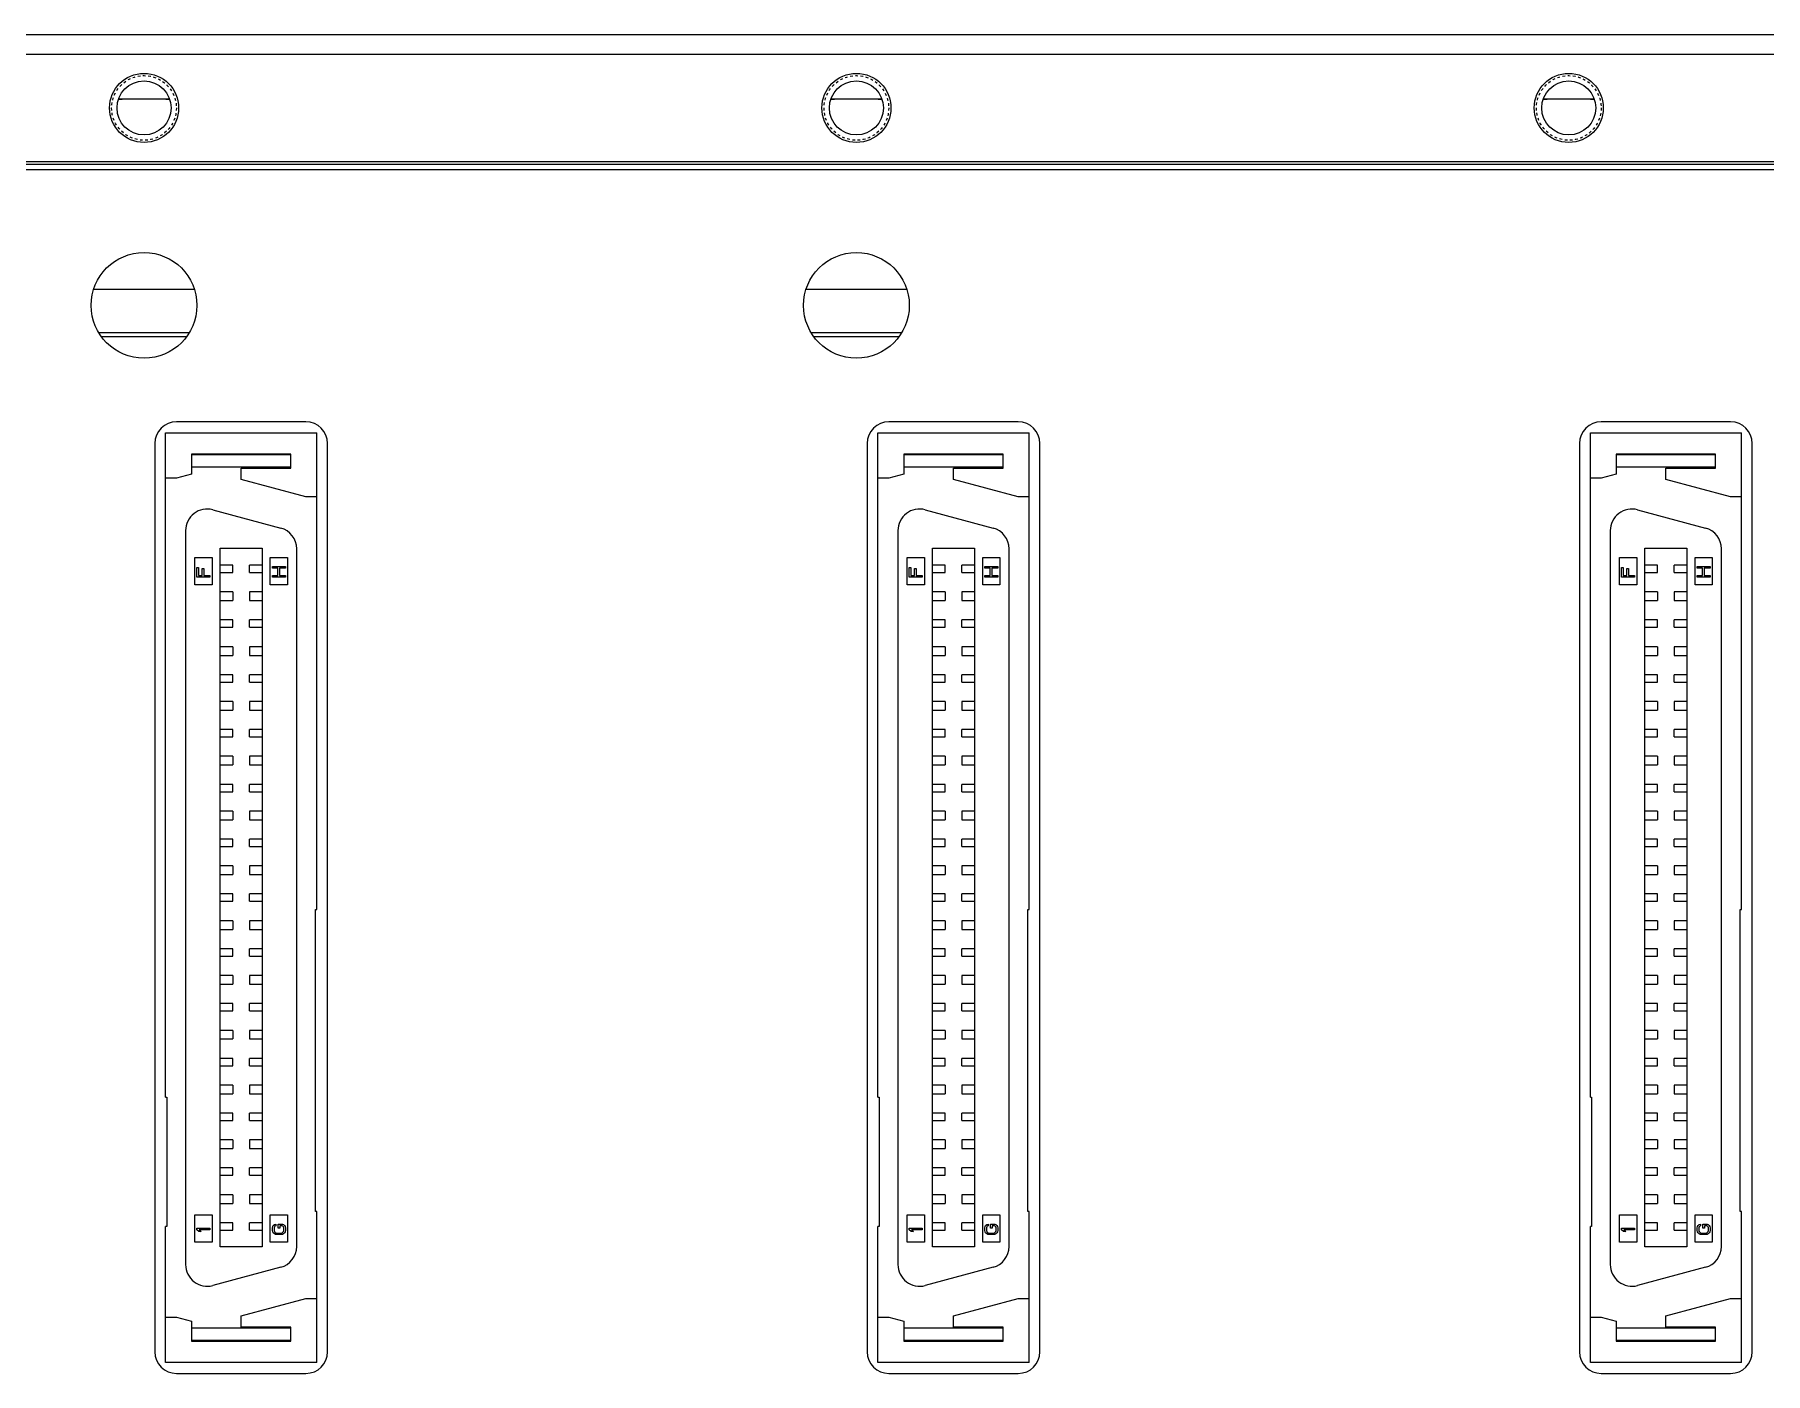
# Model space of a CAD drawing. Header units: inches. Extents: x 1 to 535, y 7 to 137.
# Drawn here: x 113.1 to 193.3, y 74.7 to 136.8 of the extents above; entities that cross this region are included whole.
import ezdxf

# ---------------------------------------------------------------- set-up
doc = ezdxf.new("R2010")
doc.units = ezdxf.units.IN
doc.header["$LTSCALE"] = 1.21
doc.header["$MEASUREMENT"] = 0
doc.linetypes.add('HIDDEN', pattern=[0.2, 0.1, -0.1])
for name, color, linetype in [('BSE72G_4_002DXF_CONTINUOUS_LINE', 7, 'CONTINUOUS'), ('BSE72G_PCB_ADXF_CONTINUOUS_LINE', 7, 'CONTINUOUS'), ('BSEJ72G_4_001_DXF_HIDDEN_LINE', 7, 'CONTINUOUS'), ('BSEJ72G_4_00DXF_CONTINUOUS_LINE', 7, 'CONTINUOUS'), ('TE_1734101_5DXF_CONTINUOUS_LINE', 7, 'CONTINUOUS')]:
    doc.layers.add(name, color=color, linetype=linetype)

msp = doc.modelspace()

# ---------------------------------------------------------------- linework, layer by layer
at = {"layer": 'BSE72G_4_002DXF_CONTINUOUS_LINE', "color": 7, "linetype": 'Continuous'}
for p, q in [((3.203, 130.524), (530.203, 130.524)), ((125.703, 118.824), (119.703, 118.824)), ((158.703, 118.824), (152.703, 118.824)), ((191.703, 118.824), (185.703, 118.824)), ((118.703, 117.824), (118.703, 75.724)), ((126.703, 75.724), (126.703, 117.824)), ((151.703, 117.824), (151.703, 75.724)), ((159.703, 75.724), (159.703, 117.824)), ((184.703, 117.824), (184.703, 75.724)), ((192.703, 75.724), (192.703, 117.824)), ((119.703, 74.724), (125.703, 74.724)), ((152.703, 74.724), (158.703, 74.724)), ((185.703, 74.724), (191.703, 74.724))]:
    msp.add_line(p, q, dxfattribs=at)
for centre in [(118.203, 124.224), (151.203, 124.224)]:
    msp.add_circle(centre, 2.45, dxfattribs=at)
for centre, start, end in [((119.703, 117.824), 90, 180), ((125.703, 117.824), 0, 90), ((152.703, 117.824), 90, 180), ((158.703, 117.824), 0, 90), ((185.703, 117.824), 90, 180), ((191.703, 117.824), 0, 90), ((119.703, 75.724), 180, 270), ((125.703, 75.724), 270, 0), ((152.703, 75.724), 180, 270), ((158.703, 75.724), 270, 0), ((185.703, 75.724), 180, 270), ((191.703, 75.724), 270, 0)]:
    msp.add_arc(centre, 1, start, end, dxfattribs=at)
at = {"layer": 'BSE72G_PCB_ADXF_CONTINUOUS_LINE', "color": 7, "linetype": 'Continuous'}
for p, q in [((116.233, 122.774), (120.173, 122.774)), ((149.233, 122.774), (153.173, 122.774))]:
    msp.add_line(p, q, dxfattribs=at)
at = {"layer": 'BSEJ72G_4_001_DXF_HIDDEN_LINE', "color": 8, "linetype": 'HIDDEN'}
for centre in [(118.203, 133.374), (151.203, 133.374), (184.203, 133.374)]:
    msp.add_circle(centre, 1.5, dxfattribs=at)
at = {"layer": 'BSEJ72G_4_00DXF_CONTINUOUS_LINE', "color": 7, "linetype": 'Continuous'}
for p, q in [((3.203, 136.774), (530.203, 136.774)), ((3.403, 135.874), (530.003, 135.874)), ((119.383, 133.774), (117.022, 133.774)), ((152.383, 133.774), (150.022, 133.774)), ((185.383, 133.774), (183.022, 133.774)), ((3.203, 130.774), (530.203, 130.774)), ((530.003, 130.874), (3.403, 130.874)), ((115.876, 124.974), (120.53, 124.974)), ((148.876, 124.974), (153.53, 124.974)), ((116.099, 122.974), (120.306, 122.974)), ((149.099, 122.974), (153.306, 122.974))]:
    msp.add_line(p, q, dxfattribs=at)
for centre, radius in [((118.203, 133.374), 1.6), ((151.203, 133.374), 1.6), ((184.203, 133.374), 1.6), ((118.203, 133.374), 1.25), ((151.203, 133.374), 1.25), ((184.203, 133.374), 1.25)]:
    msp.add_circle(centre, radius, dxfattribs=at)
for centre, start, end in [((117.196, 132.153), 90.00216, 96.40108), ((119.21, 132.153), 83.59892, 89.99784), ((150.196, 132.153), 90.00216, 96.40108), ((152.21, 132.153), 83.59892, 89.99784), ((183.196, 132.153), 90.00216, 96.40108), ((185.21, 132.153), 83.59892, 89.99784)]:
    msp.add_arc(centre, 1.62, start, end, dxfattribs=at)
at = {"layer": 'TE_1734101_5DXF_CONTINUOUS_LINE', "color": 7, "linetype": 'Continuous'}
for p, q in [((119.203, 87.534), (119.203, 118.324)), ((119.203, 118.324), (126.203, 118.324)), ((126.203, 96.224), (126.203, 118.324)), ((152.203, 87.534), (152.203, 118.324)), ((152.203, 118.324), (159.203, 118.324)), ((159.203, 96.224), (159.203, 118.324)), ((185.203, 87.534), (185.203, 118.324)), ((185.203, 118.324), (192.203, 118.324)), ((192.203, 96.224), (192.203, 118.324)), ((120.403, 117.329), (120.403, 116.404)), ((125.003, 117.329), (120.403, 117.329)), ((125.003, 117.29), (120.403, 117.29)), ((125.003, 116.679), (125.003, 117.329)), ((153.403, 117.329), (153.403, 116.404)), ((158.003, 117.329), (153.403, 117.329)), ((158.003, 117.29), (153.403, 117.29)), ((158.003, 116.679), (158.003, 117.329)), ((186.403, 117.329), (186.403, 116.404)), ((191.003, 117.329), (186.403, 117.329)), ((191.003, 117.29), (186.403, 117.29)), ((191.003, 116.679), (191.003, 117.329)), ((120.403, 116.404), (119.703, 116.216)), ((125.003, 116.718), (120.403, 116.718)), ((122.703, 116.157), (122.703, 116.679)), ((122.703, 116.679), (125.003, 116.679)), ((153.403, 116.404), (152.703, 116.216)), ((158.003, 116.718), (153.403, 116.718)), ((155.703, 116.157), (155.703, 116.679)), ((155.703, 116.679), (158.003, 116.679)), ((186.403, 116.404), (185.703, 116.216)), ((191.003, 116.718), (186.403, 116.718)), ((188.703, 116.157), (188.703, 116.679)), ((188.703, 116.679), (191.003, 116.679)), ((119.703, 116.216), (119.203, 116.216)), ((125.703, 115.353), (122.703, 116.157)), ((152.703, 116.216), (152.203, 116.216)), ((158.703, 115.353), (155.703, 116.157)), ((185.703, 116.216), (185.203, 116.216)), ((191.703, 115.353), (188.703, 116.157)), ((121.387, 114.75), (124.537, 113.906)), ((126.203, 115.353), (125.703, 115.353)), ((154.387, 114.75), (157.537, 113.906)), ((159.203, 115.353), (158.703, 115.353)), ((187.387, 114.75), (190.537, 113.906)), ((192.203, 115.353), (191.703, 115.353)), ((120.128, 113.784), (120.128, 79.764)), ((153.128, 113.784), (153.128, 79.764)), ((186.128, 113.784), (186.128, 79.764)), ((120.553, 111.274), (120.553, 112.544)), ((120.553, 112.544), (121.353, 112.544)), ((121.353, 112.544), (121.353, 111.274)), ((121.728, 80.584), (121.728, 112.964)), ((121.728, 112.964), (123.678, 112.964)), ((123.678, 112.964), (123.678, 80.584)), ((124.053, 111.274), (124.053, 112.544)), ((124.053, 112.544), (124.853, 112.544)), ((124.853, 112.544), (124.853, 111.274)), ((125.278, 80.608), (125.278, 112.94)), ((153.553, 111.274), (153.553, 112.544)), ((153.553, 112.544), (154.353, 112.544)), ((154.353, 112.544), (154.353, 111.274)), ((154.728, 80.584), (154.728, 112.964)), ((154.728, 112.964), (156.678, 112.964)), ((156.678, 112.964), (156.678, 80.584)), ((157.053, 111.274), (157.053, 112.544)), ((157.053, 112.544), (157.853, 112.544)), ((157.853, 112.544), (157.853, 111.274)), ((158.278, 80.608), (158.278, 112.94)), ((186.553, 111.274), (186.553, 112.544)), ((186.553, 112.544), (187.353, 112.544)), ((187.353, 112.544), (187.353, 111.274)), ((187.728, 80.584), (187.728, 112.964)), ((187.728, 112.964), (189.678, 112.964)), ((189.678, 112.964), (189.678, 80.584)), ((190.053, 111.274), (190.053, 112.544)), ((190.053, 112.544), (190.853, 112.544)), ((190.853, 112.544), (190.853, 111.274)), ((191.278, 80.608), (191.278, 112.94)), ((120.653, 111.624), (120.653, 112.074)), ((120.653, 112.074), (120.729, 112.074)), ((121.253, 111.624), (120.653, 111.624)), ((120.729, 112.074), (120.729, 111.699)), ((120.729, 111.699), (120.895, 111.699)), ((120.895, 111.699), (120.895, 112.024)), ((120.895, 112.024), (120.972, 112.024)), ((120.972, 112.024), (120.972, 111.699)), ((120.972, 111.699), (121.253, 111.699)), ((121.253, 111.699), (121.253, 111.624)), ((122.313, 112.184), (121.728, 112.184)), ((121.728, 111.844), (122.313, 111.844)), ((122.313, 111.844), (122.313, 112.184)), ((123.093, 111.844), (123.093, 112.184)), ((123.678, 112.184), (123.093, 112.184)), ((123.093, 111.844), (123.678, 111.844)), ((124.153, 112.049), (124.153, 112.124)), ((124.153, 112.124), (124.753, 112.124)), ((124.395, 112.049), (124.153, 112.049)), ((124.153, 111.624), (124.153, 111.699)), ((124.153, 111.699), (124.395, 111.699)), ((124.753, 111.624), (124.153, 111.624)), ((124.395, 111.699), (124.395, 112.049)), ((124.472, 112.049), (124.472, 111.699)), ((124.753, 112.049), (124.472, 112.049)), ((124.472, 111.699), (124.753, 111.699)), ((124.753, 112.124), (124.753, 112.049)), ((124.753, 111.699), (124.753, 111.624)), ((153.653, 111.624), (153.653, 112.074)), ((153.653, 112.074), (153.729, 112.074)), ((154.253, 111.624), (153.653, 111.624)), ((153.729, 112.074), (153.729, 111.699)), ((153.729, 111.699), (153.895, 111.699)), ((153.895, 111.699), (153.895, 112.024)), ((153.895, 112.024), (153.972, 112.024)), ((153.972, 112.024), (153.972, 111.699)), ((153.972, 111.699), (154.253, 111.699)), ((154.253, 111.699), (154.253, 111.624)), ((155.313, 112.184), (154.728, 112.184)), ((154.728, 111.844), (155.313, 111.844)), ((155.313, 111.844), (155.313, 112.184)), ((156.093, 111.844), (156.093, 112.184)), ((156.678, 112.184), (156.093, 112.184)), ((156.093, 111.844), (156.678, 111.844)), ((157.153, 112.049), (157.153, 112.124)), ((157.153, 112.124), (157.753, 112.124)), ((157.395, 112.049), (157.153, 112.049)), ((157.153, 111.624), (157.153, 111.699)), ((157.153, 111.699), (157.395, 111.699)), ((157.753, 111.624), (157.153, 111.624)), ((157.395, 111.699), (157.395, 112.049)), ((157.472, 112.049), (157.472, 111.699)), ((157.753, 112.049), (157.472, 112.049)), ((157.472, 111.699), (157.753, 111.699)), ((157.753, 112.124), (157.753, 112.049)), ((157.753, 111.699), (157.753, 111.624)), ((186.653, 111.624), (186.653, 112.074)), ((186.653, 112.074), (186.729, 112.074)), ((187.253, 111.624), (186.653, 111.624)), ((186.729, 112.074), (186.729, 111.699)), ((186.729, 111.699), (186.895, 111.699)), ((186.895, 111.699), (186.895, 112.024)), ((186.895, 112.024), (186.972, 112.024)), ((186.972, 112.024), (186.972, 111.699)), ((186.972, 111.699), (187.253, 111.699)), ((187.253, 111.699), (187.253, 111.624)), ((188.313, 112.184), (187.728, 112.184)), ((187.728, 111.844), (188.313, 111.844)), ((188.313, 111.844), (188.313, 112.184)), ((189.093, 111.844), (189.093, 112.184)), ((189.678, 112.184), (189.093, 112.184)), ((189.093, 111.844), (189.678, 111.844)), ((190.153, 112.049), (190.153, 112.124)), ((190.153, 112.124), (190.753, 112.124)), ((190.395, 112.049), (190.153, 112.049)), ((190.153, 111.624), (190.153, 111.699)), ((190.153, 111.699), (190.395, 111.699)), ((190.753, 111.624), (190.153, 111.624)), ((190.395, 111.699), (190.395, 112.049)), ((190.472, 112.049), (190.472, 111.699)), ((190.753, 112.049), (190.472, 112.049)), ((190.472, 111.699), (190.753, 111.699)), ((190.753, 112.124), (190.753, 112.049)), ((190.753, 111.699), (190.753, 111.624)), ((121.353, 111.274), (120.553, 111.274)), ((122.313, 110.944), (121.728, 110.944)), ((122.313, 110.944), (122.313, 110.544)), ((123.093, 110.944), (123.093, 110.544)), ((123.678, 110.944), (123.093, 110.944)), ((124.853, 111.274), (124.053, 111.274)), ((154.353, 111.274), (153.553, 111.274)), ((155.313, 110.944), (154.728, 110.944)), ((155.313, 110.944), (155.313, 110.544)), ((156.093, 110.944), (156.093, 110.544)), ((156.678, 110.944), (156.093, 110.944)), ((157.853, 111.274), (157.053, 111.274)), ((187.353, 111.274), (186.553, 111.274)), ((188.313, 110.944), (187.728, 110.944)), ((188.313, 110.944), (188.313, 110.544)), ((189.093, 110.944), (189.093, 110.544)), ((189.678, 110.944), (189.093, 110.944)), ((190.853, 111.274), (190.053, 111.274)), ((121.728, 110.544), (122.313, 110.544)), ((123.093, 110.544), (123.678, 110.544)), ((154.728, 110.544), (155.313, 110.544)), ((156.093, 110.544), (156.678, 110.544)), ((187.728, 110.544), (188.313, 110.544)), ((189.093, 110.544), (189.678, 110.544)), ((122.313, 109.644), (121.728, 109.644)), ((121.728, 109.304), (122.313, 109.304)), ((122.313, 109.304), (122.313, 109.644)), ((123.093, 109.304), (123.093, 109.644)), ((123.678, 109.644), (123.093, 109.644)), ((123.093, 109.304), (123.678, 109.304)), ((155.313, 109.644), (154.728, 109.644)), ((154.728, 109.304), (155.313, 109.304)), ((155.313, 109.304), (155.313, 109.644)), ((156.093, 109.304), (156.093, 109.644)), ((156.678, 109.644), (156.093, 109.644)), ((156.093, 109.304), (156.678, 109.304)), ((188.313, 109.644), (187.728, 109.644)), ((187.728, 109.304), (188.313, 109.304)), ((188.313, 109.304), (188.313, 109.644)), ((189.093, 109.304), (189.093, 109.644)), ((189.678, 109.644), (189.093, 109.644)), ((189.093, 109.304), (189.678, 109.304)), ((122.313, 108.404), (121.728, 108.404)), ((122.313, 108.404), (122.313, 108.004)), ((123.093, 108.404), (123.093, 108.004)), ((123.678, 108.404), (123.093, 108.404)), ((155.313, 108.404), (154.728, 108.404)), ((155.313, 108.404), (155.313, 108.004)), ((156.093, 108.404), (156.093, 108.004)), ((156.678, 108.404), (156.093, 108.404)), ((188.313, 108.404), (187.728, 108.404)), ((188.313, 108.404), (188.313, 108.004)), ((189.093, 108.404), (189.093, 108.004)), ((189.678, 108.404), (189.093, 108.404)), ((121.728, 108.004), (122.313, 108.004)), ((123.093, 108.004), (123.678, 108.004)), ((154.728, 108.004), (155.313, 108.004)), ((156.093, 108.004), (156.678, 108.004)), ((187.728, 108.004), (188.313, 108.004)), ((189.093, 108.004), (189.678, 108.004)), ((122.313, 107.104), (121.728, 107.104)), ((121.728, 106.764), (122.313, 106.764)), ((122.313, 106.764), (122.313, 107.104)), ((123.093, 106.764), (123.093, 107.104)), ((123.678, 107.104), (123.093, 107.104)), ((123.093, 106.764), (123.678, 106.764)), ((155.313, 107.104), (154.728, 107.104)), ((154.728, 106.764), (155.313, 106.764)), ((155.313, 106.764), (155.313, 107.104)), ((156.093, 106.764), (156.093, 107.104)), ((156.678, 107.104), (156.093, 107.104)), ((156.093, 106.764), (156.678, 106.764)), ((188.313, 107.104), (187.728, 107.104)), ((187.728, 106.764), (188.313, 106.764)), ((188.313, 106.764), (188.313, 107.104)), ((189.093, 106.764), (189.093, 107.104)), ((189.678, 107.104), (189.093, 107.104)), ((189.093, 106.764), (189.678, 106.764)), ((122.313, 105.864), (121.728, 105.864)), ((122.313, 105.864), (122.313, 105.464)), ((123.093, 105.864), (123.093, 105.464)), ((123.678, 105.864), (123.093, 105.864)), ((155.313, 105.864), (154.728, 105.864)), ((155.313, 105.864), (155.313, 105.464)), ((156.093, 105.864), (156.093, 105.464)), ((156.678, 105.864), (156.093, 105.864)), ((188.313, 105.864), (187.728, 105.864)), ((188.313, 105.864), (188.313, 105.464)), ((189.093, 105.864), (189.093, 105.464)), ((189.678, 105.864), (189.093, 105.864)), ((121.728, 105.464), (122.313, 105.464)), ((123.093, 105.464), (123.678, 105.464)), ((154.728, 105.464), (155.313, 105.464)), ((156.093, 105.464), (156.678, 105.464)), ((187.728, 105.464), (188.313, 105.464)), ((189.093, 105.464), (189.678, 105.464)), ((122.313, 104.564), (121.728, 104.564)), ((122.313, 104.224), (122.313, 104.564)), ((123.093, 104.224), (123.093, 104.564)), ((123.678, 104.564), (123.093, 104.564)), ((155.313, 104.564), (154.728, 104.564)), ((155.313, 104.224), (155.313, 104.564)), ((156.093, 104.224), (156.093, 104.564)), ((156.678, 104.564), (156.093, 104.564)), ((188.313, 104.564), (187.728, 104.564)), ((188.313, 104.224), (188.313, 104.564)), ((189.093, 104.224), (189.093, 104.564)), ((189.678, 104.564), (189.093, 104.564)), ((121.728, 104.224), (122.313, 104.224)), ((123.093, 104.224), (123.678, 104.224)), ((154.728, 104.224), (155.313, 104.224)), ((156.093, 104.224), (156.678, 104.224)), ((187.728, 104.224), (188.313, 104.224)), ((189.093, 104.224), (189.678, 104.224)), ((122.313, 103.324), (121.728, 103.324)), ((121.728, 102.924), (122.313, 102.924)), ((122.313, 103.324), (122.313, 102.924)), ((123.093, 103.324), (123.093, 102.924)), ((123.678, 103.324), (123.093, 103.324)), ((123.093, 102.924), (123.678, 102.924)), ((155.313, 103.324), (154.728, 103.324)), ((154.728, 102.924), (155.313, 102.924)), ((155.313, 103.324), (155.313, 102.924)), ((156.093, 103.324), (156.093, 102.924)), ((156.678, 103.324), (156.093, 103.324)), ((156.093, 102.924), (156.678, 102.924)), ((188.313, 103.324), (187.728, 103.324)), ((187.728, 102.924), (188.313, 102.924)), ((188.313, 103.324), (188.313, 102.924)), ((189.093, 103.324), (189.093, 102.924)), ((189.678, 103.324), (189.093, 103.324)), ((189.093, 102.924), (189.678, 102.924)), ((122.313, 102.024), (121.728, 102.024)), ((122.313, 101.684), (122.313, 102.024)), ((123.093, 101.684), (123.093, 102.024)), ((123.678, 102.024), (123.093, 102.024)), ((155.313, 102.024), (154.728, 102.024)), ((155.313, 101.684), (155.313, 102.024)), ((156.093, 101.684), (156.093, 102.024)), ((156.678, 102.024), (156.093, 102.024)), ((188.313, 102.024), (187.728, 102.024)), ((188.313, 101.684), (188.313, 102.024)), ((189.093, 101.684), (189.093, 102.024)), ((189.678, 102.024), (189.093, 102.024)), ((121.728, 101.684), (122.313, 101.684)), ((123.093, 101.684), (123.678, 101.684)), ((154.728, 101.684), (155.313, 101.684)), ((156.093, 101.684), (156.678, 101.684)), ((187.728, 101.684), (188.313, 101.684)), ((189.093, 101.684), (189.678, 101.684)), ((122.313, 100.784), (121.728, 100.784)), ((121.728, 100.384), (122.313, 100.384)), ((122.313, 100.784), (122.313, 100.384)), ((123.093, 100.784), (123.093, 100.384)), ((123.678, 100.784), (123.093, 100.784)), ((123.093, 100.384), (123.678, 100.384)), ((155.313, 100.784), (154.728, 100.784)), ((154.728, 100.384), (155.313, 100.384)), ((155.313, 100.784), (155.313, 100.384)), ((156.093, 100.784), (156.093, 100.384)), ((156.678, 100.784), (156.093, 100.784)), ((156.093, 100.384), (156.678, 100.384)), ((188.313, 100.784), (187.728, 100.784)), ((187.728, 100.384), (188.313, 100.384)), ((188.313, 100.784), (188.313, 100.384)), ((189.093, 100.784), (189.093, 100.384)), ((189.678, 100.784), (189.093, 100.784)), ((189.093, 100.384), (189.678, 100.384)), ((122.313, 99.484), (121.728, 99.484)), ((122.313, 99.144), (122.313, 99.484)), ((123.093, 99.144), (123.093, 99.484)), ((123.678, 99.484), (123.093, 99.484)), ((155.313, 99.484), (154.728, 99.484)), ((155.313, 99.144), (155.313, 99.484)), ((156.093, 99.144), (156.093, 99.484)), ((156.678, 99.484), (156.093, 99.484)), ((188.313, 99.484), (187.728, 99.484)), ((188.313, 99.144), (188.313, 99.484)), ((189.093, 99.144), (189.093, 99.484)), ((189.678, 99.484), (189.093, 99.484)), ((121.728, 99.144), (122.313, 99.144)), ((123.093, 99.144), (123.678, 99.144)), ((154.728, 99.144), (155.313, 99.144)), ((156.093, 99.144), (156.678, 99.144)), ((187.728, 99.144), (188.313, 99.144)), ((189.093, 99.144), (189.678, 99.144)), ((122.313, 98.244), (121.728, 98.244)), ((121.728, 97.844), (122.313, 97.844)), ((122.313, 98.244), (122.313, 97.844)), ((123.093, 98.244), (123.093, 97.844)), ((123.678, 98.244), (123.093, 98.244)), ((123.093, 97.844), (123.678, 97.844)), ((155.313, 98.244), (154.728, 98.244)), ((154.728, 97.844), (155.313, 97.844)), ((155.313, 98.244), (155.313, 97.844)), ((156.093, 98.244), (156.093, 97.844)), ((156.678, 98.244), (156.093, 98.244)), ((156.093, 97.844), (156.678, 97.844)), ((188.313, 98.244), (187.728, 98.244)), ((187.728, 97.844), (188.313, 97.844)), ((188.313, 98.244), (188.313, 97.844)), ((189.093, 98.244), (189.093, 97.844)), ((189.678, 98.244), (189.093, 98.244)), ((189.093, 97.844), (189.678, 97.844)), ((122.313, 96.944), (121.728, 96.944)), ((121.728, 96.604), (122.313, 96.604)), ((122.313, 96.604), (122.313, 96.944)), ((123.093, 96.604), (123.093, 96.944)), ((123.678, 96.944), (123.093, 96.944)), ((123.093, 96.604), (123.678, 96.604)), ((126.148, 82.224), (126.148, 96.224)), ((126.148, 96.224), (126.203, 96.224)), ((155.313, 96.944), (154.728, 96.944)), ((154.728, 96.604), (155.313, 96.604)), ((155.313, 96.604), (155.313, 96.944)), ((156.093, 96.604), (156.093, 96.944)), ((156.678, 96.944), (156.093, 96.944)), ((156.093, 96.604), (156.678, 96.604)), ((159.148, 82.224), (159.148, 96.224)), ((159.148, 96.224), (159.203, 96.224)), ((188.313, 96.944), (187.728, 96.944)), ((187.728, 96.604), (188.313, 96.604)), ((188.313, 96.604), (188.313, 96.944)), ((189.093, 96.604), (189.093, 96.944)), ((189.678, 96.944), (189.093, 96.944)), ((189.093, 96.604), (189.678, 96.604)), ((192.148, 82.224), (192.148, 96.224)), ((192.148, 96.224), (192.203, 96.224)), ((122.313, 95.704), (121.728, 95.704)), ((122.313, 95.704), (122.313, 95.304)), ((123.093, 95.704), (123.093, 95.304)), ((123.678, 95.704), (123.093, 95.704)), ((155.313, 95.704), (154.728, 95.704)), ((155.313, 95.704), (155.313, 95.304)), ((156.093, 95.704), (156.093, 95.304)), ((156.678, 95.704), (156.093, 95.704)), ((188.313, 95.704), (187.728, 95.704)), ((188.313, 95.704), (188.313, 95.304)), ((189.093, 95.704), (189.093, 95.304)), ((189.678, 95.704), (189.093, 95.704)), ((121.728, 95.304), (122.313, 95.304)), ((123.093, 95.304), (123.678, 95.304)), ((154.728, 95.304), (155.313, 95.304)), ((156.093, 95.304), (156.678, 95.304)), ((187.728, 95.304), (188.313, 95.304)), ((189.093, 95.304), (189.678, 95.304)), ((122.313, 94.404), (121.728, 94.404)), ((121.728, 94.064), (122.313, 94.064)), ((122.313, 94.064), (122.313, 94.404)), ((123.093, 94.064), (123.093, 94.404)), ((123.678, 94.404), (123.093, 94.404)), ((123.093, 94.064), (123.678, 94.064)), ((155.313, 94.404), (154.728, 94.404)), ((154.728, 94.064), (155.313, 94.064)), ((155.313, 94.064), (155.313, 94.404)), ((156.093, 94.064), (156.093, 94.404)), ((156.678, 94.404), (156.093, 94.404)), ((156.093, 94.064), (156.678, 94.064)), ((188.313, 94.404), (187.728, 94.404)), ((187.728, 94.064), (188.313, 94.064)), ((188.313, 94.064), (188.313, 94.404)), ((189.093, 94.064), (189.093, 94.404)), ((189.678, 94.404), (189.093, 94.404)), ((189.093, 94.064), (189.678, 94.064)), ((122.313, 93.164), (121.728, 93.164)), ((122.313, 93.164), (122.313, 92.764)), ((123.093, 93.164), (123.093, 92.764)), ((123.678, 93.164), (123.093, 93.164)), ((155.313, 93.164), (154.728, 93.164)), ((155.313, 93.164), (155.313, 92.764)), ((156.093, 93.164), (156.093, 92.764)), ((156.678, 93.164), (156.093, 93.164)), ((188.313, 93.164), (187.728, 93.164)), ((188.313, 93.164), (188.313, 92.764)), ((189.093, 93.164), (189.093, 92.764)), ((189.678, 93.164), (189.093, 93.164)), ((121.728, 92.764), (122.313, 92.764)), ((123.093, 92.764), (123.678, 92.764)), ((154.728, 92.764), (155.313, 92.764)), ((156.093, 92.764), (156.678, 92.764)), ((187.728, 92.764), (188.313, 92.764)), ((189.093, 92.764), (189.678, 92.764)), ((122.313, 91.864), (121.728, 91.864)), ((121.728, 91.524), (122.313, 91.524)), ((122.313, 91.524), (122.313, 91.864)), ((123.093, 91.524), (123.093, 91.864)), ((123.678, 91.864), (123.093, 91.864)), ((123.093, 91.524), (123.678, 91.524)), ((155.313, 91.864), (154.728, 91.864)), ((154.728, 91.524), (155.313, 91.524)), ((155.313, 91.524), (155.313, 91.864)), ((156.093, 91.524), (156.093, 91.864)), ((156.678, 91.864), (156.093, 91.864)), ((156.093, 91.524), (156.678, 91.524)), ((188.313, 91.864), (187.728, 91.864)), ((187.728, 91.524), (188.313, 91.524)), ((188.313, 91.524), (188.313, 91.864)), ((189.093, 91.524), (189.093, 91.864)), ((189.678, 91.864), (189.093, 91.864)), ((189.093, 91.524), (189.678, 91.524)), ((122.313, 90.624), (121.728, 90.624)), ((122.313, 90.624), (122.313, 90.224)), ((123.093, 90.624), (123.093, 90.224)), ((123.678, 90.624), (123.093, 90.624)), ((155.313, 90.624), (154.728, 90.624)), ((155.313, 90.624), (155.313, 90.224)), ((156.093, 90.624), (156.093, 90.224)), ((156.678, 90.624), (156.093, 90.624)), ((188.313, 90.624), (187.728, 90.624)), ((188.313, 90.624), (188.313, 90.224)), ((189.093, 90.624), (189.093, 90.224)), ((189.678, 90.624), (189.093, 90.624)), ((121.728, 90.224), (122.313, 90.224)), ((123.093, 90.224), (123.678, 90.224)), ((154.728, 90.224), (155.313, 90.224)), ((156.093, 90.224), (156.678, 90.224)), ((187.728, 90.224), (188.313, 90.224)), ((189.093, 90.224), (189.678, 90.224)), ((122.313, 89.324), (121.728, 89.324)), ((122.313, 88.984), (122.313, 89.324)), ((123.093, 88.984), (123.093, 89.324)), ((123.678, 89.324), (123.093, 89.324)), ((155.313, 89.324), (154.728, 89.324)), ((155.313, 88.984), (155.313, 89.324)), ((156.093, 88.984), (156.093, 89.324)), ((156.678, 89.324), (156.093, 89.324)), ((188.313, 89.324), (187.728, 89.324)), ((188.313, 88.984), (188.313, 89.324)), ((189.093, 88.984), (189.093, 89.324)), ((189.678, 89.324), (189.093, 89.324)), ((121.728, 88.984), (122.313, 88.984)), ((123.093, 88.984), (123.678, 88.984)), ((154.728, 88.984), (155.313, 88.984)), ((156.093, 88.984), (156.678, 88.984)), ((187.728, 88.984), (188.313, 88.984)), ((189.093, 88.984), (189.678, 88.984)), ((119.203, 87.534), (119.258, 87.534)), ((119.258, 87.534), (119.258, 81.534)), ((122.313, 88.084), (121.728, 88.084)), ((121.728, 87.684), (122.313, 87.684)), ((122.313, 88.084), (122.313, 87.684)), ((123.093, 88.084), (123.093, 87.684)), ((123.678, 88.084), (123.093, 88.084)), ((123.093, 87.684), (123.678, 87.684)), ((152.203, 87.534), (152.258, 87.534)), ((152.258, 87.534), (152.258, 81.534)), ((155.313, 88.084), (154.728, 88.084)), ((154.728, 87.684), (155.313, 87.684)), ((155.313, 88.084), (155.313, 87.684)), ((156.093, 88.084), (156.093, 87.684)), ((156.678, 88.084), (156.093, 88.084)), ((156.093, 87.684), (156.678, 87.684)), ((185.203, 87.534), (185.258, 87.534)), ((185.258, 87.534), (185.258, 81.534)), ((188.313, 88.084), (187.728, 88.084)), ((187.728, 87.684), (188.313, 87.684)), ((188.313, 88.084), (188.313, 87.684)), ((189.093, 88.084), (189.093, 87.684)), ((189.678, 88.084), (189.093, 88.084)), ((189.093, 87.684), (189.678, 87.684)), ((122.313, 86.784), (121.728, 86.784)), ((122.313, 86.444), (122.313, 86.784)), ((123.093, 86.444), (123.093, 86.784)), ((123.678, 86.784), (123.093, 86.784)), ((155.313, 86.784), (154.728, 86.784)), ((155.313, 86.444), (155.313, 86.784)), ((156.093, 86.444), (156.093, 86.784)), ((156.678, 86.784), (156.093, 86.784)), ((188.313, 86.784), (187.728, 86.784)), ((188.313, 86.444), (188.313, 86.784)), ((189.093, 86.444), (189.093, 86.784)), ((189.678, 86.784), (189.093, 86.784)), ((121.728, 86.444), (122.313, 86.444)), ((123.093, 86.444), (123.678, 86.444)), ((154.728, 86.444), (155.313, 86.444)), ((156.093, 86.444), (156.678, 86.444)), ((187.728, 86.444), (188.313, 86.444)), ((189.093, 86.444), (189.678, 86.444)), ((122.313, 85.544), (121.728, 85.544)), ((121.728, 85.144), (122.313, 85.144)), ((122.313, 85.544), (122.313, 85.144)), ((123.093, 85.544), (123.093, 85.144)), ((123.678, 85.544), (123.093, 85.544)), ((123.093, 85.144), (123.678, 85.144)), ((155.313, 85.544), (154.728, 85.544)), ((154.728, 85.144), (155.313, 85.144)), ((155.313, 85.544), (155.313, 85.144)), ((156.093, 85.544), (156.093, 85.144)), ((156.678, 85.544), (156.093, 85.544)), ((156.093, 85.144), (156.678, 85.144)), ((188.313, 85.544), (187.728, 85.544)), ((187.728, 85.144), (188.313, 85.144)), ((188.313, 85.544), (188.313, 85.144)), ((189.093, 85.544), (189.093, 85.144)), ((189.678, 85.544), (189.093, 85.544)), ((189.093, 85.144), (189.678, 85.144)), ((122.313, 84.244), (121.728, 84.244)), ((122.313, 83.904), (122.313, 84.244)), ((123.093, 83.904), (123.093, 84.244)), ((123.678, 84.244), (123.093, 84.244)), ((155.313, 84.244), (154.728, 84.244)), ((155.313, 83.904), (155.313, 84.244)), ((156.093, 83.904), (156.093, 84.244)), ((156.678, 84.244), (156.093, 84.244)), ((188.313, 84.244), (187.728, 84.244)), ((188.313, 83.904), (188.313, 84.244)), ((189.093, 83.904), (189.093, 84.244)), ((189.678, 84.244), (189.093, 84.244)), ((121.728, 83.904), (122.313, 83.904)), ((123.093, 83.904), (123.678, 83.904)), ((154.728, 83.904), (155.313, 83.904)), ((156.093, 83.904), (156.678, 83.904)), ((187.728, 83.904), (188.313, 83.904)), ((189.093, 83.904), (189.678, 83.904)), ((122.313, 83.004), (121.728, 83.004)), ((121.728, 82.604), (122.313, 82.604)), ((122.313, 83.004), (122.313, 82.604)), ((123.093, 83.004), (123.093, 82.604)), ((123.678, 83.004), (123.093, 83.004)), ((123.093, 82.604), (123.678, 82.604)), ((155.313, 83.004), (154.728, 83.004)), ((154.728, 82.604), (155.313, 82.604)), ((155.313, 83.004), (155.313, 82.604)), ((156.093, 83.004), (156.093, 82.604)), ((156.678, 83.004), (156.093, 83.004)), ((156.093, 82.604), (156.678, 82.604)), ((188.313, 83.004), (187.728, 83.004)), ((187.728, 82.604), (188.313, 82.604)), ((188.313, 83.004), (188.313, 82.604)), ((189.093, 83.004), (189.093, 82.604)), ((189.678, 83.004), (189.093, 83.004)), ((189.093, 82.604), (189.678, 82.604)), ((120.553, 80.804), (120.553, 82.074)), ((120.553, 82.074), (121.353, 82.074)), ((121.353, 82.074), (121.353, 80.804)), ((124.053, 80.804), (124.053, 82.074)), ((124.053, 82.074), (124.853, 82.074)), ((124.853, 82.074), (124.853, 80.804)), ((126.203, 82.224), (126.148, 82.224)), ((126.203, 75.224), (126.203, 82.224)), ((153.553, 80.804), (153.553, 82.074)), ((153.553, 82.074), (154.353, 82.074)), ((154.353, 82.074), (154.353, 80.804)), ((157.053, 80.804), (157.053, 82.074)), ((157.053, 82.074), (157.853, 82.074)), ((157.853, 82.074), (157.853, 80.804)), ((159.203, 82.224), (159.148, 82.224)), ((159.203, 75.224), (159.203, 82.224)), ((186.553, 80.804), (186.553, 82.074)), ((186.553, 82.074), (187.353, 82.074)), ((187.353, 82.074), (187.353, 80.804)), ((190.053, 80.804), (190.053, 82.074)), ((190.053, 82.074), (190.853, 82.074)), ((190.853, 82.074), (190.853, 80.804)), ((192.203, 82.224), (192.148, 82.224)), ((192.203, 75.224), (192.203, 82.224)), ((119.203, 75.224), (119.203, 81.534)), ((119.258, 81.534), (119.203, 81.534)), ((120.653, 81.379), (120.653, 81.454)), ((120.653, 81.454), (121.253, 81.454)), ((120.742, 81.304), (120.653, 81.379)), ((120.844, 81.304), (120.742, 81.304)), ((120.755, 81.379), (120.844, 81.304)), ((121.253, 81.379), (120.755, 81.379)), ((121.253, 81.454), (121.253, 81.379)), ((122.313, 81.704), (121.728, 81.704)), ((121.728, 81.364), (122.313, 81.364)), ((122.313, 81.364), (122.313, 81.704)), ((123.093, 81.364), (123.093, 81.704)), ((123.678, 81.704), (123.093, 81.704)), ((123.093, 81.364), (123.678, 81.364)), ((124.153, 81.466), (124.165, 81.529)), ((124.153, 81.354), (124.153, 81.466)), ((124.165, 81.291), (124.153, 81.354)), ((124.165, 81.529), (124.191, 81.579)), ((124.191, 81.241), (124.165, 81.291)), ((124.191, 81.579), (124.242, 81.629)), ((124.242, 81.191), (124.191, 81.241)), ((124.242, 81.516), (124.229, 81.466)), ((124.229, 81.466), (124.229, 81.354)), ((124.229, 81.354), (124.242, 81.304)), ((124.242, 81.629), (124.306, 81.641)), ((124.268, 81.554), (124.242, 81.516)), ((124.242, 81.304), (124.268, 81.266)), ((124.293, 81.166), (124.242, 81.191)), ((124.306, 81.566), (124.268, 81.554)), ((124.268, 81.266), (124.306, 81.241)), ((124.357, 81.154), (124.293, 81.166)), ((124.306, 81.641), (124.306, 81.566)), ((124.306, 81.241), (124.357, 81.229)), ((124.357, 81.229), (124.548, 81.229)), ((124.548, 81.154), (124.357, 81.154)), ((124.421, 81.454), (124.421, 81.641)), ((124.421, 81.641), (124.612, 81.641)), ((124.497, 81.454), (124.421, 81.454)), ((124.497, 81.566), (124.497, 81.454)), ((124.6, 81.566), (124.497, 81.566)), ((124.548, 81.229), (124.6, 81.241)), ((124.612, 81.166), (124.548, 81.154)), ((124.638, 81.554), (124.6, 81.566)), ((124.6, 81.241), (124.638, 81.266)), ((124.612, 81.641), (124.663, 81.629)), ((124.663, 81.191), (124.612, 81.166)), ((124.663, 81.516), (124.638, 81.554)), ((124.638, 81.266), (124.663, 81.304)), ((124.663, 81.629), (124.714, 81.579)), ((124.676, 81.466), (124.663, 81.516)), ((124.663, 81.304), (124.676, 81.354)), ((124.714, 81.241), (124.663, 81.191)), ((124.676, 81.354), (124.676, 81.466)), ((124.714, 81.579), (124.74, 81.529)), ((124.74, 81.291), (124.714, 81.241)), ((124.74, 81.529), (124.753, 81.466)), ((124.753, 81.354), (124.74, 81.291)), ((124.753, 81.466), (124.753, 81.354)), ((152.203, 75.224), (152.203, 81.534)), ((152.258, 81.534), (152.203, 81.534)), ((153.653, 81.379), (153.653, 81.454)), ((153.653, 81.454), (154.253, 81.454)), ((153.742, 81.304), (153.653, 81.379)), ((153.844, 81.304), (153.742, 81.304)), ((153.755, 81.379), (153.844, 81.304)), ((154.253, 81.379), (153.755, 81.379)), ((154.253, 81.454), (154.253, 81.379)), ((155.313, 81.704), (154.728, 81.704)), ((154.728, 81.364), (155.313, 81.364)), ((155.313, 81.364), (155.313, 81.704)), ((156.093, 81.364), (156.093, 81.704)), ((156.678, 81.704), (156.093, 81.704)), ((156.093, 81.364), (156.678, 81.364)), ((157.153, 81.466), (157.165, 81.529)), ((157.153, 81.354), (157.153, 81.466)), ((157.165, 81.291), (157.153, 81.354)), ((157.165, 81.529), (157.191, 81.579)), ((157.191, 81.241), (157.165, 81.291)), ((157.191, 81.579), (157.242, 81.629)), ((157.242, 81.191), (157.191, 81.241)), ((157.242, 81.516), (157.229, 81.466)), ((157.229, 81.466), (157.229, 81.354)), ((157.229, 81.354), (157.242, 81.304)), ((157.242, 81.629), (157.306, 81.641)), ((157.268, 81.554), (157.242, 81.516)), ((157.242, 81.304), (157.268, 81.266)), ((157.293, 81.166), (157.242, 81.191)), ((157.306, 81.566), (157.268, 81.554)), ((157.268, 81.266), (157.306, 81.241)), ((157.357, 81.154), (157.293, 81.166)), ((157.306, 81.641), (157.306, 81.566)), ((157.306, 81.241), (157.357, 81.229)), ((157.357, 81.229), (157.548, 81.229)), ((157.548, 81.154), (157.357, 81.154)), ((157.421, 81.454), (157.421, 81.641)), ((157.421, 81.641), (157.612, 81.641)), ((157.497, 81.454), (157.421, 81.454)), ((157.497, 81.566), (157.497, 81.454)), ((157.6, 81.566), (157.497, 81.566)), ((157.548, 81.229), (157.6, 81.241)), ((157.612, 81.166), (157.548, 81.154)), ((157.638, 81.554), (157.6, 81.566)), ((157.6, 81.241), (157.638, 81.266)), ((157.612, 81.641), (157.663, 81.629)), ((157.663, 81.191), (157.612, 81.166)), ((157.663, 81.516), (157.638, 81.554)), ((157.638, 81.266), (157.663, 81.304)), ((157.663, 81.629), (157.714, 81.579)), ((157.676, 81.466), (157.663, 81.516)), ((157.663, 81.304), (157.676, 81.354)), ((157.714, 81.241), (157.663, 81.191)), ((157.676, 81.354), (157.676, 81.466)), ((157.714, 81.579), (157.74, 81.529)), ((157.74, 81.291), (157.714, 81.241)), ((157.74, 81.529), (157.753, 81.466)), ((157.753, 81.354), (157.74, 81.291)), ((157.753, 81.466), (157.753, 81.354)), ((185.203, 75.224), (185.203, 81.534)), ((185.258, 81.534), (185.203, 81.534)), ((186.653, 81.379), (186.653, 81.454)), ((186.653, 81.454), (187.253, 81.454)), ((186.742, 81.304), (186.653, 81.379)), ((186.844, 81.304), (186.742, 81.304)), ((186.755, 81.379), (186.844, 81.304)), ((187.253, 81.379), (186.755, 81.379)), ((187.253, 81.454), (187.253, 81.379)), ((188.313, 81.704), (187.728, 81.704)), ((187.728, 81.364), (188.313, 81.364)), ((188.313, 81.364), (188.313, 81.704)), ((189.093, 81.364), (189.093, 81.704)), ((189.678, 81.704), (189.093, 81.704)), ((189.093, 81.364), (189.678, 81.364)), ((190.153, 81.466), (190.165, 81.529)), ((190.153, 81.354), (190.153, 81.466)), ((190.165, 81.291), (190.153, 81.354)), ((190.165, 81.529), (190.191, 81.579)), ((190.191, 81.241), (190.165, 81.291)), ((190.191, 81.579), (190.242, 81.629)), ((190.242, 81.191), (190.191, 81.241)), ((190.242, 81.516), (190.229, 81.466)), ((190.229, 81.466), (190.229, 81.354)), ((190.229, 81.354), (190.242, 81.304)), ((190.242, 81.629), (190.306, 81.641)), ((190.268, 81.554), (190.242, 81.516)), ((190.242, 81.304), (190.268, 81.266)), ((190.293, 81.166), (190.242, 81.191)), ((190.306, 81.566), (190.268, 81.554)), ((190.268, 81.266), (190.306, 81.241)), ((190.357, 81.154), (190.293, 81.166)), ((190.306, 81.641), (190.306, 81.566)), ((190.306, 81.241), (190.357, 81.229)), ((190.357, 81.229), (190.548, 81.229)), ((190.548, 81.154), (190.357, 81.154)), ((190.421, 81.454), (190.421, 81.641)), ((190.421, 81.641), (190.612, 81.641)), ((190.497, 81.454), (190.421, 81.454)), ((190.497, 81.566), (190.497, 81.454)), ((190.6, 81.566), (190.497, 81.566)), ((190.548, 81.229), (190.6, 81.241)), ((190.612, 81.166), (190.548, 81.154)), ((190.638, 81.554), (190.6, 81.566)), ((190.6, 81.241), (190.638, 81.266)), ((190.612, 81.641), (190.663, 81.629)), ((190.663, 81.191), (190.612, 81.166)), ((190.663, 81.516), (190.638, 81.554)), ((190.638, 81.266), (190.663, 81.304)), ((190.663, 81.629), (190.714, 81.579)), ((190.676, 81.466), (190.663, 81.516)), ((190.663, 81.304), (190.676, 81.354)), ((190.714, 81.241), (190.663, 81.191)), ((190.676, 81.354), (190.676, 81.466)), ((190.714, 81.579), (190.74, 81.529)), ((190.74, 81.291), (190.714, 81.241)), ((190.74, 81.529), (190.753, 81.466)), ((190.753, 81.354), (190.74, 81.291)), ((190.753, 81.466), (190.753, 81.354)), ((121.353, 80.804), (120.553, 80.804)), ((123.678, 80.584), (121.728, 80.584)), ((124.853, 80.804), (124.053, 80.804)), ((154.353, 80.804), (153.553, 80.804)), ((156.678, 80.584), (154.728, 80.584)), ((157.853, 80.804), (157.053, 80.804)), ((187.353, 80.804), (186.553, 80.804)), ((189.678, 80.584), (187.728, 80.584)), ((190.853, 80.804), (190.053, 80.804)), ((124.537, 79.642), (121.387, 78.798)), ((157.537, 79.642), (154.387, 78.798)), ((190.537, 79.642), (187.387, 78.798)), ((122.703, 77.391), (125.703, 78.194)), ((125.703, 78.194), (126.203, 78.194)), ((155.703, 77.391), (158.703, 78.194)), ((158.703, 78.194), (159.203, 78.194)), ((188.703, 77.391), (191.703, 78.194)), ((191.703, 78.194), (192.203, 78.194)), ((119.203, 77.331), (119.703, 77.331)), ((119.703, 77.331), (120.403, 77.144)), ((120.403, 77.144), (120.403, 76.219)), ((122.703, 76.869), (122.703, 77.391)), ((152.203, 77.331), (152.703, 77.331)), ((152.703, 77.331), (153.403, 77.144)), ((153.403, 77.144), (153.403, 76.219)), ((155.703, 76.869), (155.703, 77.391)), ((185.203, 77.331), (185.703, 77.331)), ((185.703, 77.331), (186.403, 77.144)), ((186.403, 77.144), (186.403, 76.219)), ((188.703, 76.869), (188.703, 77.391)), ((120.403, 76.83), (125.003, 76.83)), ((120.403, 76.258), (125.003, 76.258)), ((120.403, 76.219), (125.003, 76.219)), ((125.003, 76.869), (122.703, 76.869)), ((125.003, 76.219), (125.003, 76.869)), ((153.403, 76.83), (158.003, 76.83)), ((153.403, 76.258), (158.003, 76.258)), ((153.403, 76.219), (158.003, 76.219)), ((158.003, 76.869), (155.703, 76.869)), ((158.003, 76.219), (158.003, 76.869)), ((186.403, 76.83), (191.003, 76.83)), ((186.403, 76.258), (191.003, 76.258)), ((186.403, 76.219), (191.003, 76.219)), ((191.003, 76.869), (188.703, 76.869)), ((191.003, 76.219), (191.003, 76.869)), ((126.203, 75.224), (119.203, 75.224)), ((159.203, 75.224), (152.203, 75.224)), ((192.203, 75.224), (185.203, 75.224))]:
    msp.add_line(p, q, dxfattribs=at)
for centre, start, end in [((121.128, 113.784), 75, 180), ((154.128, 113.784), 75, 180), ((187.128, 113.784), 75, 180), ((124.278, 112.94), 0, 75), ((157.278, 112.94), 0, 75), ((190.278, 112.94), 0, 75), ((124.278, 80.608), 285, 0), ((157.278, 80.608), 285, 0), ((190.278, 80.608), 285, 0), ((121.128, 79.764), 180, 285), ((154.128, 79.764), 180, 285), ((187.128, 79.764), 180, 285)]:
    msp.add_arc(centre, 1, start, end, dxfattribs=at)

doc.saveas('drawing.dxf')
